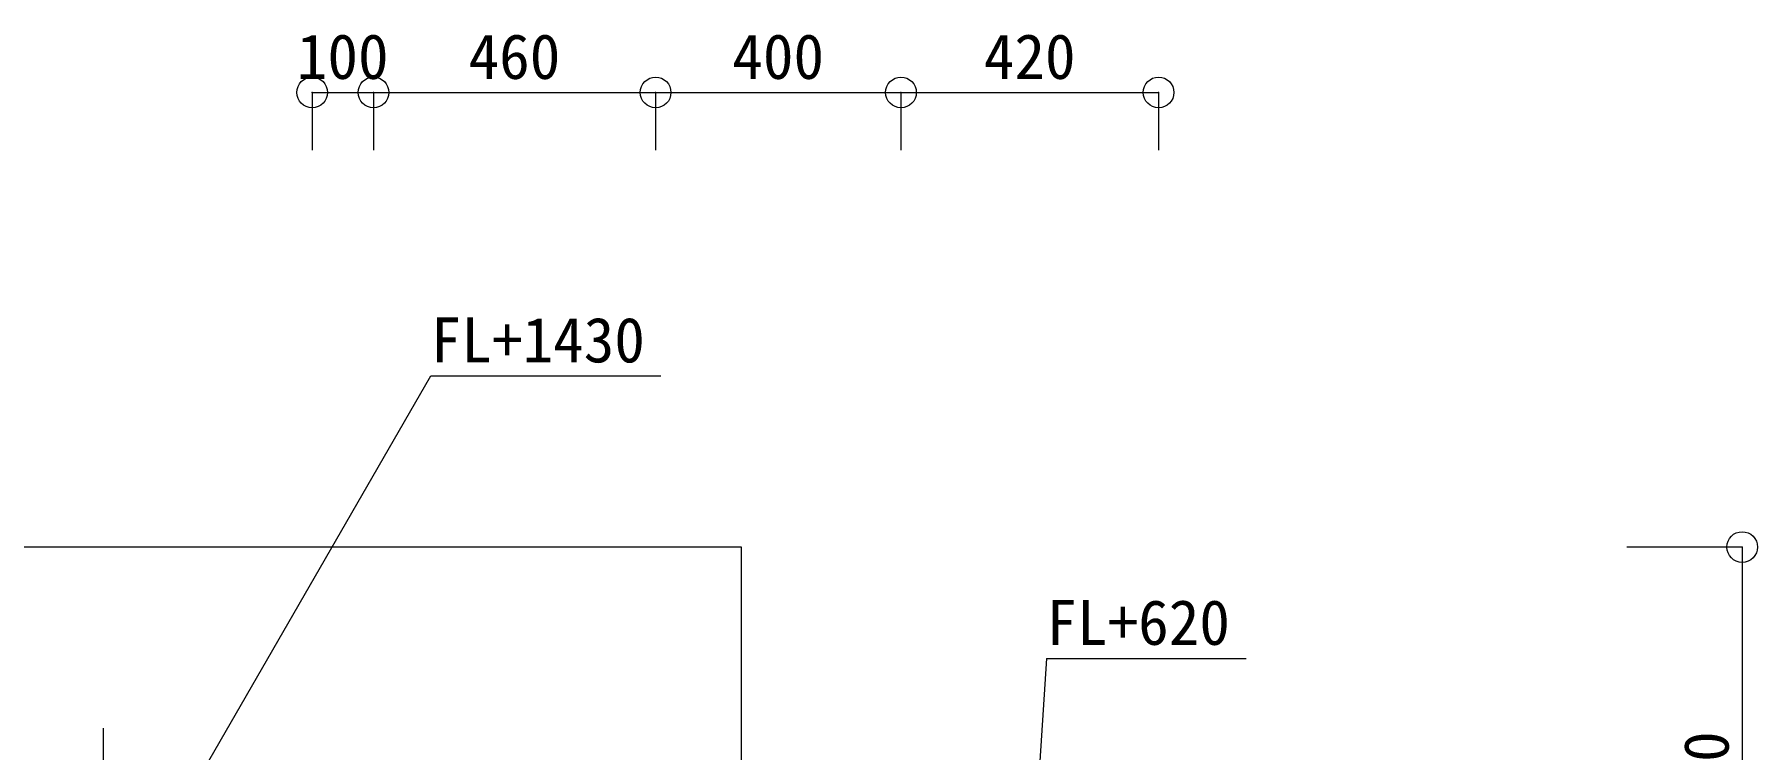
# Model space of a CAD drawing. Units: millimetres at full size, sheet at 1:100. Extents: x -1331 to 21899, y -20013 to -11058.
# Drawn here: x 5710 to 8519, y -12224 to -11058 of the extents above; entities that cross this region are included whole.
import ezdxf
from ezdxf.enums import TextEntityAlignment as Align

# ---------------------------------------------------------------- set-up
doc = ezdxf.new("R2010")
doc.units = ezdxf.units.MM
doc.header["$LTSCALE"] = 100
doc.header["$PDMODE"] = 32
doc.header["$PDSIZE"] = 50
doc.linetypes.add('CHAIN2', pattern=[12, 9, -1, 1, -1])
for name, color, linetype, lineweight in [('0-0_壁', 7, 'Continuous', 9), ('0-3_給水管', 5, 'Continuous', 9), ('5-0_ボイラー位置', 7, 'Continuous', 9)]:
    doc.layers.add(name, color=color, linetype=linetype, lineweight=lineweight)
doc.styles.add('ＭＳ ゴシック', font='')
doc.styles.get('ＭＳ ゴシック').set_extended_font_data('MS Gothic')

msp = doc.modelspace()

# ---------------------------------------------------------------- linework, layer by layer
at = {"layer": '0-0_壁'}
msp.add_line((6862.9, -11894), (4293.9, -11894), dxfattribs=at)
msp.add_lwpolyline([(7542.9, -14714), (7542.9, -12644), (6862.9, -12644), (6862.9, -11894)], dxfattribs=at)
at = {"layer": '0-3_給水管', "color": 7}
for p, q in [((5861, -12473), (6356.3, -11615.1)), ((6356.3, -11615.1), (6731.4, -11615.1)), ((7360, -12075.5), (7293.6, -13098.2)), ((7360, -12075.5), (7685.5, -12075.5))]:
    msp.add_line(p, q, dxfattribs=at)
at = {"layer": '0-3_給水管', "linetype": 'CHAIN2'}
msp.add_line((5822.9, -12624), (5822.9, -12189), dxfattribs=at)
at = {"layer": '5-0_ボイラー位置'}
for p, q in [((6162.9, -11153), (6262.9, -11153)), ((6162.9, -11153), (6162.9, -11247.1)), ((6262.9, -11153), (6262.9, -11247.1)), ((6262.9, -11153), (6722.9, -11153)), ((6722.9, -11153), (6722.9, -11247.1)), ((6722.9, -11153), (7122.9, -11153)), ((7122.9, -11153), (7122.9, -11247.1)), ((7122.9, -11153), (7542.9, -11153)), ((7542.9, -11153), (7542.9, -11247.1)), ((8494.4, -11894), (8306.2, -11894)), ((8494.4, -11894), (8494.4, -12644))]:
    msp.add_line(p, q, dxfattribs=at)
for p in [(6162.9, -11153), (6262.9, -11153), (6722.9, -11153), (7122.9, -11153), (7542.9, -11153), (8494.4, -11894)]:
    msp.add_point(p, dxfattribs=at)

# ---------------------------------------------------------------- texts
at = {"layer": '0-3_給水管', "color": 7, "style": 'ＭＳ ゴシック'}
for s, p in [('FL+1430', (6356.3, -11615.1)), ('FL+620', (7360, -12075.5))]:
    msp.add_text(s, height=73.31, dxfattribs=at).set_placement(p, align=Align.BOTTOM_LEFT)
at = {"layer": '5-0_ボイラー位置', "style": 'ＭＳ ゴシック'}
for s, p in [('100', (6137.9, -11153)), ('460', (6417.9, -11153)), ('400', (6847.9, -11153)), ('420', (7257.9, -11153))]:
    msp.add_text(s, height=73.31, dxfattribs=at).set_placement(p, align=Align.BOTTOM_LEFT)
msp.add_text('750', height=73.31, rotation=90, dxfattribs=at).set_placement((8494.4, -12344), align=Align.BOTTOM_LEFT)

doc.saveas('drawing.dxf')
